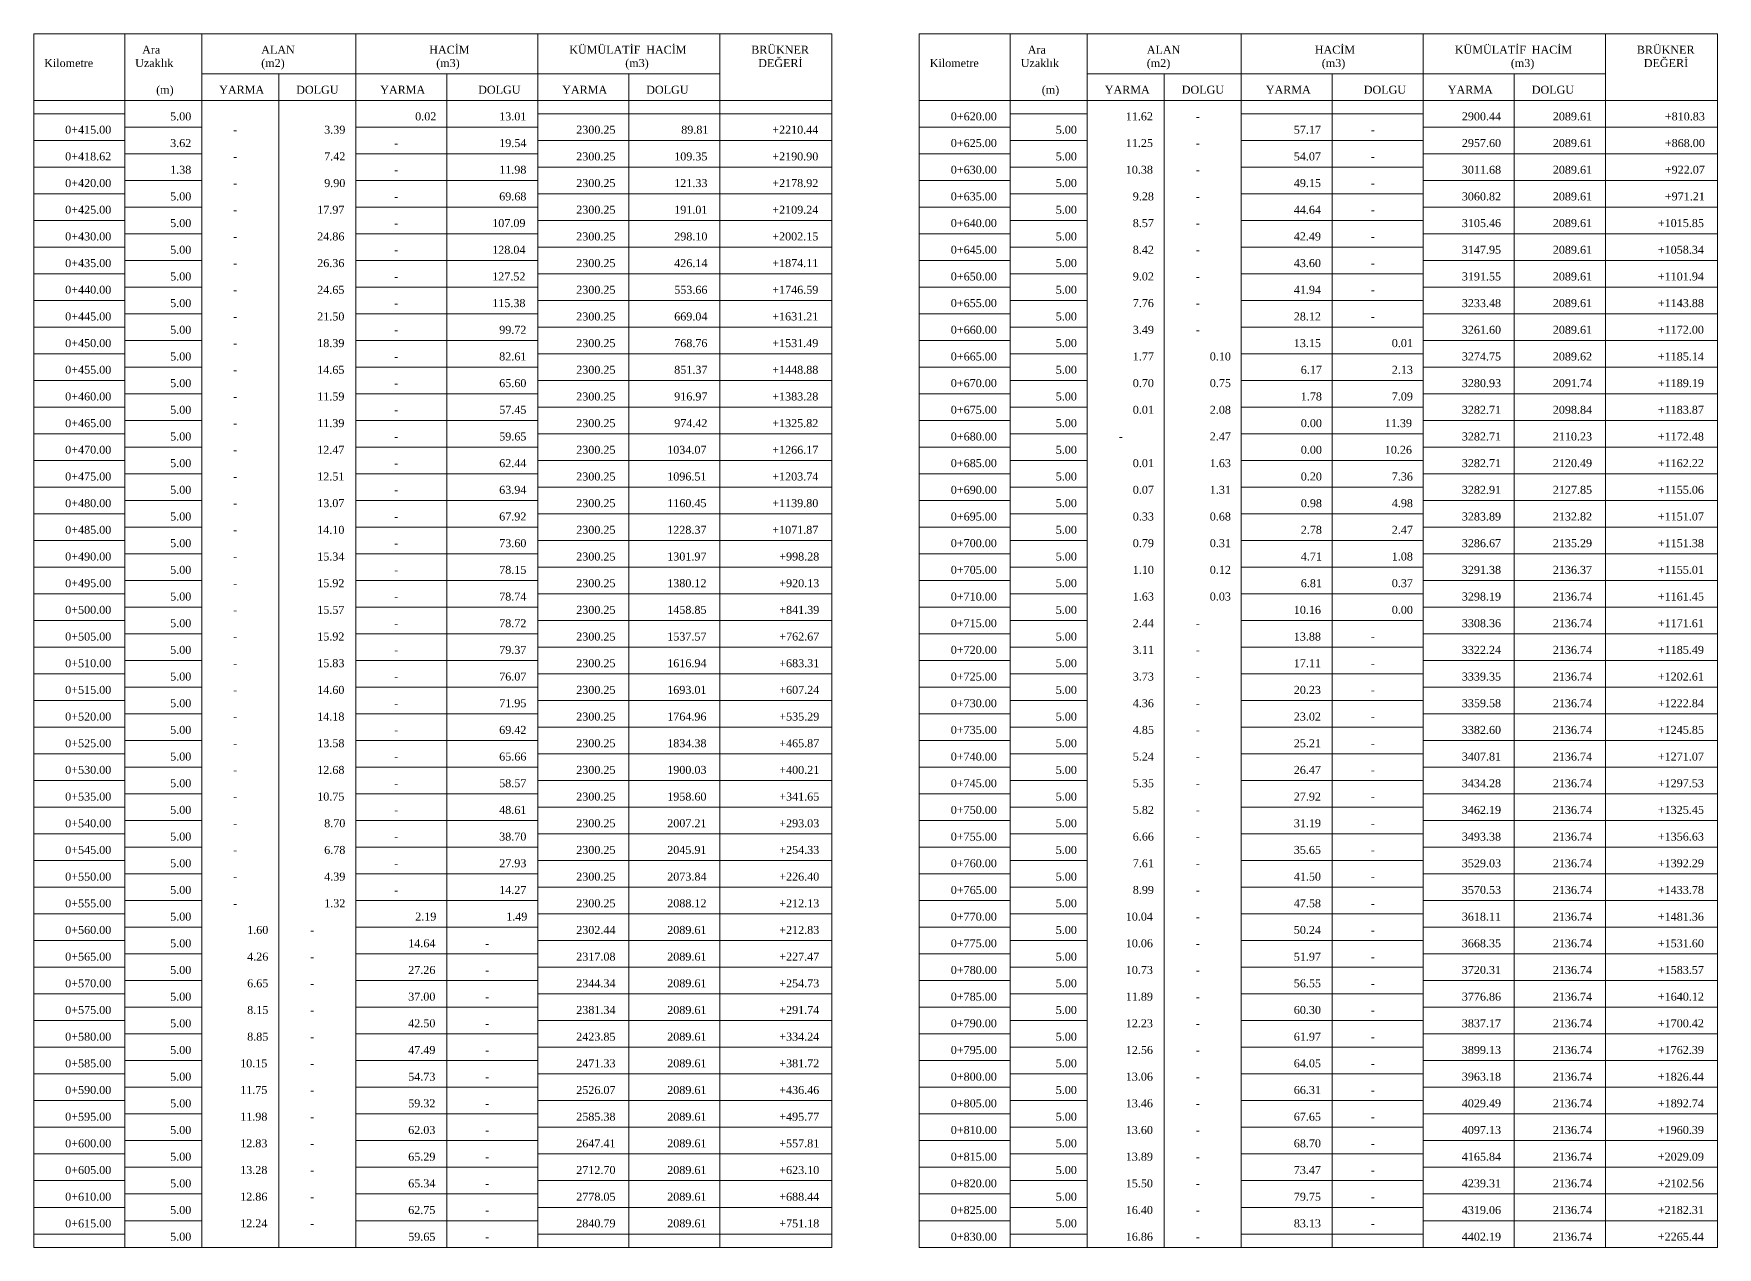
# Model space of a CAD drawing. Header units: metres. Extents: x 478603 to 489313, y 4282657 to 4289463.
# Drawn here: x 485478.7 to 485794.4, y 4285207.7 to 4285435.2 of the extents above; entities that cross this region are included whole.
import ezdxf

# ---------------------------------------------------------------- set-up
doc = ezdxf.new("R2010")
doc.units = ezdxf.units.M
for name, color, linetype, lineweight in [('TB_C', 96, 'Continuous', 0), ('TB_M', 18, 'Continuous', 0), ('TB_R', 1, 'Continuous', 0)]:
    doc.layers.add(name, color=color, linetype=linetype, lineweight=lineweight)
doc.styles.get("Standard").update_dxf_attribs({"font": 'times.ttf'})

msp = doc.modelspace()

# ---------------------------------------------------------------- linework, layer by layer
at = {"layer": 'TB_C'}
for p, q in [((485478.7, 4285435.18), (485628.32, 4285435.18)), ((485478.7, 4285435.18), (485478.7, 4285207.68)), ((485495.76, 4285435.18), (485495.76, 4285207.68)), ((485510.2, 4285435.18), (485510.2, 4285207.68)), ((485539.07, 4285435.18), (485539.07, 4285207.68)), ((485573.2, 4285435.18), (485573.2, 4285207.68)), ((485607.32, 4285435.18), (485607.32, 4285207.68)), ((485628.32, 4285435.18), (485628.32, 4285207.68)), ((485644.73, 4285435.18), (485794.36, 4285435.18)), ((485644.73, 4285435.18), (485644.73, 4285207.68)), ((485661.79, 4285435.18), (485661.79, 4285207.68)), ((485676.23, 4285435.18), (485676.23, 4285207.68)), ((485705.11, 4285435.18), (485705.11, 4285207.68)), ((485739.23, 4285435.18), (485739.23, 4285207.68)), ((485773.36, 4285435.18), (485773.36, 4285207.68)), ((485794.36, 4285435.18), (485794.36, 4285207.68)), ((485510.2, 4285427.68), (485607.32, 4285427.68)), ((485524.64, 4285427.68), (485524.64, 4285207.68)), ((485556.14, 4285427.68), (485556.14, 4285207.68)), ((485590.26, 4285427.68), (485590.26, 4285207.68)), ((485676.23, 4285427.68), (485773.36, 4285427.68)), ((485690.67, 4285427.68), (485690.67, 4285207.68)), ((485722.17, 4285427.68), (485722.17, 4285207.68)), ((485756.29, 4285427.68), (485756.29, 4285207.68)), ((485478.7, 4285422.68), (485628.32, 4285422.68)), ((485644.73, 4285422.68), (485794.36, 4285422.68)), ((485478.7, 4285420.18), (485495.76, 4285420.18)), ((485573.2, 4285420.18), (485628.32, 4285420.18)), ((485661.79, 4285420.18), (485676.23, 4285420.18)), ((485705.11, 4285420.18), (485739.23, 4285420.18)), ((485495.76, 4285417.68), (485510.2, 4285417.68)), ((485539.07, 4285417.68), (485573.2, 4285417.68)), ((485644.73, 4285417.68), (485661.79, 4285417.68)), ((485739.23, 4285417.68), (485794.36, 4285417.68)), ((485478.7, 4285415.18), (485495.76, 4285415.18)), ((485495.76, 4285412.68), (485510.2, 4285412.68)), ((485539.07, 4285412.68), (485573.2, 4285412.68)), ((485573.2, 4285415.18), (485628.32, 4285415.18)), ((485644.73, 4285412.68), (485661.79, 4285412.68)), ((485661.79, 4285415.18), (485676.23, 4285415.18)), ((485705.11, 4285415.18), (485739.23, 4285415.18)), ((485739.23, 4285412.68), (485794.36, 4285412.68)), ((485478.7, 4285410.18), (485495.76, 4285410.18)), ((485573.2, 4285410.18), (485628.32, 4285410.18)), ((485661.79, 4285410.18), (485676.23, 4285410.18)), ((485705.11, 4285410.18), (485739.23, 4285410.18)), ((485495.76, 4285407.68), (485510.2, 4285407.68)), ((485539.07, 4285407.68), (485573.2, 4285407.68)), ((485644.73, 4285407.68), (485661.79, 4285407.68)), ((485739.23, 4285407.68), (485794.36, 4285407.68)), ((485478.7, 4285405.18), (485495.76, 4285405.18)), ((485573.2, 4285405.18), (485628.32, 4285405.18)), ((485661.79, 4285405.18), (485676.23, 4285405.18)), ((485705.11, 4285405.18), (485739.23, 4285405.18)), ((485478.7, 4285400.18), (485495.76, 4285400.18)), ((485495.76, 4285402.68), (485510.2, 4285402.68)), ((485539.07, 4285402.68), (485573.2, 4285402.68)), ((485573.2, 4285400.18), (485628.32, 4285400.18)), ((485644.73, 4285402.68), (485661.79, 4285402.68)), ((485661.79, 4285400.18), (485676.23, 4285400.18)), ((485705.11, 4285400.18), (485739.23, 4285400.18)), ((485739.23, 4285402.68), (485794.36, 4285402.68)), ((485495.76, 4285397.68), (485510.2, 4285397.68)), ((485539.07, 4285397.68), (485573.2, 4285397.68)), ((485644.73, 4285397.68), (485661.79, 4285397.68)), ((485739.23, 4285397.68), (485794.36, 4285397.68)), ((485478.7, 4285395.18), (485495.76, 4285395.18)), ((485573.2, 4285395.18), (485628.32, 4285395.18)), ((485661.79, 4285395.18), (485676.23, 4285395.18)), ((485705.11, 4285395.18), (485739.23, 4285395.18)), ((485495.76, 4285392.68), (485510.2, 4285392.68)), ((485539.07, 4285392.68), (485573.2, 4285392.68)), ((485644.73, 4285392.68), (485661.79, 4285392.68)), ((485739.23, 4285392.68), (485794.36, 4285392.68)), ((485478.7, 4285390.18), (485495.76, 4285390.18)), ((485495.76, 4285387.68), (485510.2, 4285387.68)), ((485539.07, 4285387.68), (485573.2, 4285387.68)), ((485573.2, 4285390.18), (485628.32, 4285390.18)), ((485644.73, 4285387.68), (485661.79, 4285387.68)), ((485661.79, 4285390.18), (485676.23, 4285390.18)), ((485705.11, 4285390.18), (485739.23, 4285390.18)), ((485739.23, 4285387.68), (485794.36, 4285387.68)), ((485478.7, 4285385.18), (485495.76, 4285385.18)), ((485573.2, 4285385.18), (485628.32, 4285385.18)), ((485661.79, 4285385.18), (485676.23, 4285385.18)), ((485705.11, 4285385.18), (485739.23, 4285385.18)), ((485495.76, 4285382.68), (485510.2, 4285382.68)), ((485539.07, 4285382.68), (485573.2, 4285382.68)), ((485644.73, 4285382.68), (485661.79, 4285382.68)), ((485739.23, 4285382.68), (485794.36, 4285382.68)), ((485478.7, 4285380.18), (485495.76, 4285380.18)), ((485495.76, 4285377.68), (485510.2, 4285377.68)), ((485539.07, 4285377.68), (485573.2, 4285377.68)), ((485573.2, 4285380.18), (485628.32, 4285380.18)), ((485644.73, 4285377.68), (485661.79, 4285377.68)), ((485661.79, 4285380.18), (485676.23, 4285380.18)), ((485705.11, 4285380.18), (485739.23, 4285380.18)), ((485739.23, 4285377.68), (485794.36, 4285377.68)), ((485478.7, 4285375.18), (485495.76, 4285375.18)), ((485573.2, 4285375.18), (485628.32, 4285375.18)), ((485661.79, 4285375.18), (485676.23, 4285375.18)), ((485705.11, 4285375.18), (485739.23, 4285375.18)), ((485495.76, 4285372.68), (485510.2, 4285372.68)), ((485539.07, 4285372.68), (485573.2, 4285372.68)), ((485644.73, 4285372.68), (485661.79, 4285372.68)), ((485739.23, 4285372.68), (485794.36, 4285372.68)), ((485478.7, 4285370.18), (485495.76, 4285370.18)), ((485573.2, 4285370.18), (485628.32, 4285370.18)), ((485661.79, 4285370.18), (485676.23, 4285370.18)), ((485705.11, 4285370.18), (485739.23, 4285370.18)), ((485478.7, 4285365.18), (485495.76, 4285365.18)), ((485495.76, 4285367.68), (485510.2, 4285367.68)), ((485539.07, 4285367.68), (485573.2, 4285367.68)), ((485573.2, 4285365.18), (485628.32, 4285365.18)), ((485644.73, 4285367.68), (485661.79, 4285367.68)), ((485661.79, 4285365.18), (485676.23, 4285365.18)), ((485705.11, 4285365.18), (485739.23, 4285365.18)), ((485739.23, 4285367.68), (485794.36, 4285367.68)), ((485495.76, 4285362.68), (485510.2, 4285362.68)), ((485539.07, 4285362.68), (485573.2, 4285362.68)), ((485644.73, 4285362.68), (485661.79, 4285362.68)), ((485739.23, 4285362.68), (485794.36, 4285362.68)), ((485478.7, 4285360.18), (485495.76, 4285360.18)), ((485573.2, 4285360.18), (485628.32, 4285360.18)), ((485661.79, 4285360.18), (485676.23, 4285360.18)), ((485705.11, 4285360.18), (485739.23, 4285360.18)), ((485495.76, 4285357.68), (485510.2, 4285357.68)), ((485539.07, 4285357.68), (485573.2, 4285357.68)), ((485644.73, 4285357.68), (485661.79, 4285357.68)), ((485739.23, 4285357.68), (485794.36, 4285357.68)), ((485478.7, 4285355.18), (485495.76, 4285355.18)), ((485495.76, 4285352.68), (485510.2, 4285352.68)), ((485539.07, 4285352.68), (485573.2, 4285352.68)), ((485573.2, 4285355.18), (485628.32, 4285355.18)), ((485644.73, 4285352.68), (485661.79, 4285352.68)), ((485661.79, 4285355.18), (485676.23, 4285355.18)), ((485705.11, 4285355.18), (485739.23, 4285355.18)), ((485739.23, 4285352.68), (485794.36, 4285352.68)), ((485478.7, 4285350.18), (485495.76, 4285350.18)), ((485573.2, 4285350.18), (485628.32, 4285350.18)), ((485661.79, 4285350.18), (485676.23, 4285350.18)), ((485705.11, 4285350.18), (485739.23, 4285350.18)), ((485495.76, 4285347.68), (485510.2, 4285347.68)), ((485539.07, 4285347.68), (485573.2, 4285347.68)), ((485644.73, 4285347.68), (485661.79, 4285347.68)), ((485739.23, 4285347.68), (485794.36, 4285347.68)), ((485478.7, 4285345.18), (485495.76, 4285345.18)), ((485573.2, 4285345.18), (485628.32, 4285345.18)), ((485661.79, 4285345.18), (485676.23, 4285345.18)), ((485705.11, 4285345.18), (485739.23, 4285345.18)), ((485478.7, 4285340.18), (485495.76, 4285340.18)), ((485495.76, 4285342.68), (485510.2, 4285342.68)), ((485539.07, 4285342.68), (485573.2, 4285342.68)), ((485573.2, 4285340.18), (485628.32, 4285340.18)), ((485644.73, 4285342.68), (485661.79, 4285342.68)), ((485661.79, 4285340.18), (485676.23, 4285340.18)), ((485705.11, 4285340.18), (485739.23, 4285340.18)), ((485739.23, 4285342.68), (485794.36, 4285342.68)), ((485495.76, 4285337.68), (485510.2, 4285337.68)), ((485539.07, 4285337.68), (485573.2, 4285337.68)), ((485644.73, 4285337.68), (485661.79, 4285337.68)), ((485739.23, 4285337.68), (485794.36, 4285337.68)), ((485478.7, 4285335.18), (485495.76, 4285335.18)), ((485573.2, 4285335.18), (485628.32, 4285335.18)), ((485661.79, 4285335.18), (485676.23, 4285335.18)), ((485705.11, 4285335.18), (485739.23, 4285335.18)), ((485495.76, 4285332.68), (485510.2, 4285332.68)), ((485539.07, 4285332.68), (485573.2, 4285332.68)), ((485644.73, 4285332.68), (485661.79, 4285332.68)), ((485739.23, 4285332.68), (485794.36, 4285332.68)), ((485478.7, 4285330.18), (485495.76, 4285330.18)), ((485495.76, 4285327.68), (485510.2, 4285327.68)), ((485539.07, 4285327.68), (485573.2, 4285327.68)), ((485573.2, 4285330.18), (485628.32, 4285330.18)), ((485644.73, 4285327.68), (485661.79, 4285327.68)), ((485661.79, 4285330.18), (485676.23, 4285330.18)), ((485705.11, 4285330.18), (485739.23, 4285330.18)), ((485739.23, 4285327.68), (485794.36, 4285327.68)), ((485478.7, 4285325.18), (485495.76, 4285325.18)), ((485573.2, 4285325.18), (485628.32, 4285325.18)), ((485661.79, 4285325.18), (485676.23, 4285325.18)), ((485705.11, 4285325.18), (485739.23, 4285325.18)), ((485495.76, 4285322.68), (485510.2, 4285322.68)), ((485539.07, 4285322.68), (485573.2, 4285322.68)), ((485644.73, 4285322.68), (485661.79, 4285322.68)), ((485739.23, 4285322.68), (485794.36, 4285322.68)), ((485478.7, 4285320.18), (485495.76, 4285320.18)), ((485495.76, 4285317.68), (485510.2, 4285317.68)), ((485539.07, 4285317.68), (485573.2, 4285317.68)), ((485573.2, 4285320.18), (485628.32, 4285320.18)), ((485644.73, 4285317.68), (485661.79, 4285317.68)), ((485661.79, 4285320.18), (485676.23, 4285320.18)), ((485705.11, 4285320.18), (485739.23, 4285320.18)), ((485739.23, 4285317.68), (485794.36, 4285317.68)), ((485478.7, 4285315.18), (485495.76, 4285315.18)), ((485573.2, 4285315.18), (485628.32, 4285315.18)), ((485661.79, 4285315.18), (485676.23, 4285315.18)), ((485705.11, 4285315.18), (485739.23, 4285315.18)), ((485495.76, 4285312.68), (485510.2, 4285312.68)), ((485539.07, 4285312.68), (485573.2, 4285312.68)), ((485644.73, 4285312.68), (485661.79, 4285312.68)), ((485739.23, 4285312.68), (485794.36, 4285312.68)), ((485478.7, 4285310.18), (485495.76, 4285310.18)), ((485573.2, 4285310.18), (485628.32, 4285310.18)), ((485661.79, 4285310.18), (485676.23, 4285310.18)), ((485705.11, 4285310.18), (485739.23, 4285310.18)), ((485478.7, 4285305.18), (485495.76, 4285305.18)), ((485495.76, 4285307.68), (485510.2, 4285307.68)), ((485539.07, 4285307.68), (485573.2, 4285307.68)), ((485573.2, 4285305.18), (485628.32, 4285305.18)), ((485644.73, 4285307.68), (485661.79, 4285307.68)), ((485661.79, 4285305.18), (485676.23, 4285305.18)), ((485705.11, 4285305.18), (485739.23, 4285305.18)), ((485739.23, 4285307.68), (485794.36, 4285307.68)), ((485495.76, 4285302.68), (485510.2, 4285302.68)), ((485539.07, 4285302.68), (485573.2, 4285302.68)), ((485644.73, 4285302.68), (485661.79, 4285302.68)), ((485739.23, 4285302.68), (485794.36, 4285302.68)), ((485478.7, 4285300.18), (485495.76, 4285300.18)), ((485573.2, 4285300.18), (485628.32, 4285300.18)), ((485661.79, 4285300.18), (485676.23, 4285300.18)), ((485705.11, 4285300.18), (485739.23, 4285300.18)), ((485495.76, 4285297.68), (485510.2, 4285297.68)), ((485539.07, 4285297.68), (485573.2, 4285297.68)), ((485644.73, 4285297.68), (485661.79, 4285297.68)), ((485739.23, 4285297.68), (485794.36, 4285297.68)), ((485478.7, 4285295.18), (485495.76, 4285295.18)), ((485495.76, 4285292.68), (485510.2, 4285292.68)), ((485539.07, 4285292.68), (485573.2, 4285292.68)), ((485573.2, 4285295.18), (485628.32, 4285295.18)), ((485644.73, 4285292.68), (485661.79, 4285292.68)), ((485661.79, 4285295.18), (485676.23, 4285295.18)), ((485705.11, 4285295.18), (485739.23, 4285295.18)), ((485739.23, 4285292.68), (485794.36, 4285292.68)), ((485478.7, 4285290.18), (485495.76, 4285290.18)), ((485573.2, 4285290.18), (485628.32, 4285290.18)), ((485661.79, 4285290.18), (485676.23, 4285290.18)), ((485705.11, 4285290.18), (485739.23, 4285290.18)), ((485495.76, 4285287.68), (485510.2, 4285287.68)), ((485539.07, 4285287.68), (485573.2, 4285287.68)), ((485644.73, 4285287.68), (485661.79, 4285287.68)), ((485739.23, 4285287.68), (485794.36, 4285287.68)), ((485478.7, 4285285.18), (485495.76, 4285285.18)), ((485573.2, 4285285.18), (485628.32, 4285285.18)), ((485661.79, 4285285.18), (485676.23, 4285285.18)), ((485705.11, 4285285.18), (485739.23, 4285285.18)), ((485478.7, 4285280.18), (485495.76, 4285280.18)), ((485495.76, 4285282.68), (485510.2, 4285282.68)), ((485539.07, 4285282.68), (485573.2, 4285282.68)), ((485573.2, 4285280.18), (485628.32, 4285280.18)), ((485644.73, 4285282.68), (485661.79, 4285282.68)), ((485661.79, 4285280.18), (485676.23, 4285280.18)), ((485705.11, 4285280.18), (485739.23, 4285280.18)), ((485739.23, 4285282.68), (485794.36, 4285282.68)), ((485495.76, 4285277.68), (485510.2, 4285277.68)), ((485539.07, 4285277.68), (485573.2, 4285277.68)), ((485644.73, 4285277.68), (485661.79, 4285277.68)), ((485739.23, 4285277.68), (485794.36, 4285277.68)), ((485478.7, 4285275.18), (485495.76, 4285275.18)), ((485573.2, 4285275.18), (485628.32, 4285275.18)), ((485661.79, 4285275.18), (485676.23, 4285275.18)), ((485705.11, 4285275.18), (485739.23, 4285275.18)), ((485495.76, 4285272.68), (485510.2, 4285272.68)), ((485539.07, 4285272.68), (485573.2, 4285272.68)), ((485644.73, 4285272.68), (485661.79, 4285272.68)), ((485739.23, 4285272.68), (485794.36, 4285272.68)), ((485478.7, 4285270.18), (485495.76, 4285270.18)), ((485495.76, 4285267.68), (485510.2, 4285267.68)), ((485539.07, 4285267.68), (485573.2, 4285267.68)), ((485573.2, 4285270.18), (485628.32, 4285270.18)), ((485644.73, 4285267.68), (485661.79, 4285267.68)), ((485661.79, 4285270.18), (485676.23, 4285270.18)), ((485705.11, 4285270.18), (485739.23, 4285270.18)), ((485739.23, 4285267.68), (485794.36, 4285267.68)), ((485478.7, 4285265.18), (485495.76, 4285265.18)), ((485573.2, 4285265.18), (485628.32, 4285265.18)), ((485661.79, 4285265.18), (485676.23, 4285265.18)), ((485705.11, 4285265.18), (485739.23, 4285265.18)), ((485495.76, 4285262.68), (485510.2, 4285262.68)), ((485539.07, 4285262.68), (485573.2, 4285262.68)), ((485644.73, 4285262.68), (485661.79, 4285262.68)), ((485739.23, 4285262.68), (485794.36, 4285262.68)), ((485478.7, 4285260.18), (485495.76, 4285260.18)), ((485573.2, 4285260.18), (485628.32, 4285260.18)), ((485661.79, 4285260.18), (485676.23, 4285260.18)), ((485705.11, 4285260.18), (485739.23, 4285260.18)), ((485478.7, 4285255.18), (485495.76, 4285255.18)), ((485495.76, 4285257.68), (485510.2, 4285257.68)), ((485539.07, 4285257.68), (485573.2, 4285257.68)), ((485573.2, 4285255.18), (485628.32, 4285255.18)), ((485644.73, 4285257.68), (485661.79, 4285257.68)), ((485661.79, 4285255.18), (485676.23, 4285255.18)), ((485705.11, 4285255.18), (485739.23, 4285255.18)), ((485739.23, 4285257.68), (485794.36, 4285257.68)), ((485495.76, 4285252.68), (485510.2, 4285252.68)), ((485539.07, 4285252.68), (485573.2, 4285252.68)), ((485644.73, 4285252.68), (485661.79, 4285252.68)), ((485739.23, 4285252.68), (485794.36, 4285252.68)), ((485478.7, 4285250.18), (485495.76, 4285250.18)), ((485573.2, 4285250.18), (485628.32, 4285250.18)), ((485661.79, 4285250.18), (485676.23, 4285250.18)), ((485705.11, 4285250.18), (485739.23, 4285250.18)), ((485478.7, 4285245.18), (485495.76, 4285245.18)), ((485495.76, 4285247.68), (485510.2, 4285247.68)), ((485539.07, 4285247.68), (485573.2, 4285247.68)), ((485573.2, 4285245.18), (485628.32, 4285245.18)), ((485644.73, 4285247.68), (485661.79, 4285247.68)), ((485661.79, 4285245.18), (485676.23, 4285245.18)), ((485705.11, 4285245.18), (485739.23, 4285245.18)), ((485739.23, 4285247.68), (485794.36, 4285247.68)), ((485495.76, 4285242.68), (485510.2, 4285242.68)), ((485539.07, 4285242.68), (485573.2, 4285242.68)), ((485644.73, 4285242.68), (485661.79, 4285242.68)), ((485739.23, 4285242.68), (485794.36, 4285242.68)), ((485478.7, 4285240.18), (485495.76, 4285240.18)), ((485573.2, 4285240.18), (485628.32, 4285240.18)), ((485661.79, 4285240.18), (485676.23, 4285240.18)), ((485705.11, 4285240.18), (485739.23, 4285240.18)), ((485495.76, 4285237.68), (485510.2, 4285237.68)), ((485539.07, 4285237.68), (485573.2, 4285237.68)), ((485644.73, 4285237.68), (485661.79, 4285237.68)), ((485739.23, 4285237.68), (485794.36, 4285237.68)), ((485478.7, 4285235.18), (485495.76, 4285235.18)), ((485495.76, 4285232.68), (485510.2, 4285232.68)), ((485539.07, 4285232.68), (485573.2, 4285232.68)), ((485573.2, 4285235.18), (485628.32, 4285235.18)), ((485644.73, 4285232.68), (485661.79, 4285232.68)), ((485661.79, 4285235.18), (485676.23, 4285235.18)), ((485705.11, 4285235.18), (485739.23, 4285235.18)), ((485739.23, 4285232.68), (485794.36, 4285232.68)), ((485478.7, 4285230.18), (485495.76, 4285230.18)), ((485573.2, 4285230.18), (485628.32, 4285230.18)), ((485661.79, 4285230.18), (485676.23, 4285230.18)), ((485705.11, 4285230.18), (485739.23, 4285230.18)), ((485495.76, 4285227.68), (485510.2, 4285227.68)), ((485539.07, 4285227.68), (485573.2, 4285227.68)), ((485644.73, 4285227.68), (485661.79, 4285227.68)), ((485739.23, 4285227.68), (485794.36, 4285227.68)), ((485478.7, 4285225.18), (485495.76, 4285225.18)), ((485573.2, 4285225.18), (485628.32, 4285225.18)), ((485661.79, 4285225.18), (485676.23, 4285225.18)), ((485705.11, 4285225.18), (485739.23, 4285225.18)), ((485478.7, 4285220.18), (485495.76, 4285220.18)), ((485495.76, 4285222.68), (485510.2, 4285222.68)), ((485539.07, 4285222.68), (485573.2, 4285222.68)), ((485573.2, 4285220.18), (485628.32, 4285220.18)), ((485644.73, 4285222.68), (485661.79, 4285222.68)), ((485661.79, 4285220.18), (485676.23, 4285220.18)), ((485705.11, 4285220.18), (485739.23, 4285220.18)), ((485739.23, 4285222.68), (485794.36, 4285222.68)), ((485495.76, 4285217.68), (485510.2, 4285217.68)), ((485539.07, 4285217.68), (485573.2, 4285217.68)), ((485644.73, 4285217.68), (485661.79, 4285217.68)), ((485739.23, 4285217.68), (485794.36, 4285217.68)), ((485478.7, 4285215.18), (485495.76, 4285215.18)), ((485573.2, 4285215.18), (485628.32, 4285215.18)), ((485661.79, 4285215.18), (485676.23, 4285215.18)), ((485705.11, 4285215.18), (485739.23, 4285215.18)), ((485495.76, 4285212.68), (485510.2, 4285212.68)), ((485539.07, 4285212.68), (485573.2, 4285212.68)), ((485644.73, 4285212.68), (485661.79, 4285212.68)), ((485739.23, 4285212.68), (485794.36, 4285212.68)), ((485478.7, 4285210.18), (485495.76, 4285210.18)), ((485478.7, 4285207.68), (485628.32, 4285207.68)), ((485573.2, 4285210.18), (485628.32, 4285210.18)), ((485644.73, 4285207.68), (485794.36, 4285207.68)), ((485661.79, 4285210.18), (485676.23, 4285210.18)), ((485705.11, 4285210.18), (485739.23, 4285210.18))]:
    msp.add_line(p, q, dxfattribs=at)

# ---------------------------------------------------------------- texts
at = {"layer": 'TB_M'}
for s, p in [('Ara', (485499.04, 4285431.43)), ('ALAN', (485521.36, 4285431.43)), ('HACİM', (485552.86, 4285431.43)), ('KÜMÜLATİF', (485579.11, 4285431.43)), ('HACİM', (485593.54, 4285431.43)), ('BRÜKNER', (485613.23, 4285431.43)), ('Ara', (485665.07, 4285431.43)), ('ALAN', (485687.39, 4285431.43)), ('HACİM', (485718.89, 4285431.43)), ('KÜMÜLATİF', (485745.14, 4285431.43)), ('HACİM', (485759.57, 4285431.43)), ('BRÜKNER', (485779.26, 4285431.43)), ('Kilometre', (485480.67, 4285428.93)), ('Uzaklık', (485497.73, 4285428.93)), ('(m2)', (485521.36, 4285428.93)), ('(m3)', (485554.17, 4285428.93)), ('(m3)', (485589.61, 4285428.93)), ('DEĞERİ', (485614.54, 4285428.93)), ('Kilometre', (485646.7, 4285428.93)), ('Uzaklık', (485663.76, 4285428.93)), ('(m2)', (485687.39, 4285428.93)), ('(m3)', (485720.2, 4285428.93)), ('(m3)', (485755.64, 4285428.93)), ('DEĞERİ', (485780.57, 4285428.93)), ('(m)', (485501.67, 4285423.93)), ('YARMA', (485513.48, 4285423.93)), ('DOLGU', (485527.92, 4285423.93)), ('YARMA', (485543.67, 4285423.93)), ('DOLGU', (485562.04, 4285423.93)), ('YARMA', (485577.79, 4285423.93)), ('DOLGU', (485593.54, 4285423.93)), ('(m)', (485667.7, 4285423.93)), ('YARMA', (485679.51, 4285423.93)), ('DOLGU', (485693.95, 4285423.93)), ('YARMA', (485709.7, 4285423.93)), ('DOLGU', (485728.07, 4285423.93)), ('YARMA', (485743.82, 4285423.93)), ('DOLGU', (485759.57, 4285423.93)), ('0+620.00', (485650.64, 4285418.93)), ('-', (485696.57, 4285418.93)), ('0+415.00', (485484.61, 4285416.43)), ('-', (485516.11, 4285416.43)), ('-', (485729.39, 4285416.43)), ('0+418.62', (485484.61, 4285411.43)), ('-', (485546.29, 4285413.93)), ('0+625.00', (485650.64, 4285413.93)), ('-', (485696.57, 4285413.93)), ('-', (485516.11, 4285411.43)), ('-', (485546.29, 4285408.93)), ('0+630.00', (485650.64, 4285408.93)), ('-', (485696.57, 4285408.93)), ('-', (485729.39, 4285411.43)), ('0+420.00', (485484.61, 4285406.43)), ('-', (485516.11, 4285406.43)), ('-', (485729.39, 4285406.43)), ('0+425.00', (485484.61, 4285401.43)), ('-', (485546.29, 4285403.93)), ('0+635.00', (485650.64, 4285403.93)), ('-', (485696.57, 4285403.93)), ('-', (485516.11, 4285401.43)), ('0+640.00', (485650.64, 4285398.93)), ('-', (485729.39, 4285401.43)), ('0+430.00', (485484.61, 4285396.43)), ('-', (485516.11, 4285396.43)), ('-', (485546.29, 4285398.93)), ('-', (485696.57, 4285398.93)), ('-', (485729.39, 4285396.43)), ('-', (485546.29, 4285393.93)), ('0+645.00', (485650.64, 4285393.93)), ('-', (485696.57, 4285393.93)), ('0+435.00', (485484.61, 4285391.43)), ('-', (485516.11, 4285391.43)), ('0+650.00', (485650.64, 4285388.93)), ('-', (485729.39, 4285391.43)), ('0+440.00', (485484.61, 4285386.43)), ('-', (485546.29, 4285388.93)), ('-', (485696.57, 4285388.93)), ('-', (485516.11, 4285386.43)), ('-', (485546.29, 4285383.93)), ('0+655.00', (485650.64, 4285383.93)), ('-', (485696.57, 4285383.93)), ('-', (485729.39, 4285386.43)), ('0+445.00', (485484.61, 4285381.43)), ('-', (485516.11, 4285381.43)), ('-', (485729.39, 4285381.43)), ('0+450.00', (485484.61, 4285376.43)), ('-', (485546.29, 4285378.93)), ('0+660.00', (485650.64, 4285378.93)), ('-', (485696.57, 4285378.93)), ('-', (485516.11, 4285376.43)), ('-', (485546.29, 4285373.93)), ('0+665.00', (485650.64, 4285373.93)), ('0+455.00', (485484.61, 4285371.43)), ('-', (485516.11, 4285371.43)), ('-', (485546.29, 4285368.93)), ('0+670.00', (485650.64, 4285368.93)), ('0+460.00', (485484.61, 4285366.43)), ('-', (485516.11, 4285366.43)), ('0+675.00', (485650.64, 4285363.93)), ('0+465.00', (485484.61, 4285361.43)), ('-', (485516.11, 4285361.43)), ('-', (485546.29, 4285363.93)), ('-', (485546.29, 4285358.93)), ('0+680.00', (485650.64, 4285358.93)), ('-', (485682.14, 4285358.93)), ('0+470.00', (485484.61, 4285356.43)), ('-', (485516.11, 4285356.43)), ('0+475.00', (485484.61, 4285351.43)), ('-', (485546.29, 4285353.93)), ('0+685.00', (485650.64, 4285353.93)), ('-', (485516.11, 4285351.43)), ('-', (485546.29, 4285348.93)), ('0+690.00', (485650.64, 4285348.93)), ('0+480.00', (485484.61, 4285346.43)), ('-', (485516.11, 4285346.43)), ('0+485.00', (485484.61, 4285341.43)), ('-', (485546.29, 4285343.93)), ('0+695.00', (485650.64, 4285343.93)), ('-', (485516.11, 4285341.43)), ('0+700.00', (485650.64, 4285338.93)), ('0+490.00', (485484.61, 4285336.43)), ('-', (485516.11, 4285336.43)), ('-', (485546.29, 4285338.93)), ('-', (485546.29, 4285333.93)), ('0+705.00', (485650.64, 4285333.93)), ('0+495.00', (485484.61, 4285331.43)), ('-', (485516.11, 4285331.43)), ('0+710.00', (485650.64, 4285328.93)), ('0+500.00', (485484.61, 4285326.43)), ('-', (485546.29, 4285328.93)), ('-', (485516.11, 4285326.43)), ('-', (485546.29, 4285323.93)), ('0+715.00', (485650.64, 4285323.93)), ('-', (485696.57, 4285323.93)), ('0+505.00', (485484.61, 4285321.43)), ('-', (485516.11, 4285321.43)), ('-', (485729.39, 4285321.43)), ('0+510.00', (485484.61, 4285316.43)), ('-', (485546.29, 4285318.93)), ('0+720.00', (485650.64, 4285318.93)), ('-', (485696.57, 4285318.93)), ('-', (485516.11, 4285316.43)), ('-', (485546.29, 4285313.93)), ('0+725.00', (485650.64, 4285313.93)), ('-', (485696.57, 4285313.93)), ('-', (485729.39, 4285316.43)), ('0+515.00', (485484.61, 4285311.43)), ('-', (485516.11, 4285311.43)), ('-', (485729.39, 4285311.43)), ('-', (485546.29, 4285308.93)), ('0+730.00', (485650.64, 4285308.93)), ('-', (485696.57, 4285308.93)), ('0+520.00', (485484.61, 4285306.43)), ('-', (485516.11, 4285306.43)), ('0+735.00', (485650.64, 4285303.93)), ('-', (485729.39, 4285306.43)), ('0+525.00', (485484.61, 4285301.43)), ('-', (485516.11, 4285301.43)), ('-', (485546.29, 4285303.93)), ('-', (485696.57, 4285303.93)), ('-', (485729.39, 4285301.43)), ('-', (485546.29, 4285298.93)), ('0+740.00', (485650.64, 4285298.93)), ('-', (485696.57, 4285298.93)), ('0+530.00', (485484.61, 4285296.43)), ('-', (485516.11, 4285296.43)), ('-', (485729.39, 4285296.43)), ('0+535.00', (485484.61, 4285291.43)), ('-', (485546.29, 4285293.93)), ('0+745.00', (485650.64, 4285293.93)), ('-', (485696.57, 4285293.93)), ('-', (485516.11, 4285291.43)), ('-', (485546.29, 4285288.93)), ('0+750.00', (485650.64, 4285288.93)), ('-', (485696.57, 4285288.93)), ('-', (485729.39, 4285291.43)), ('0+540.00', (485484.61, 4285286.43)), ('-', (485516.11, 4285286.43)), ('-', (485729.39, 4285286.43)), ('-', (485546.29, 4285283.93)), ('0+755.00', (485650.64, 4285283.93)), ('-', (485696.57, 4285283.93)), ('0+545.00', (485484.61, 4285281.43)), ('-', (485516.11, 4285281.43)), ('0+760.00', (485650.64, 4285278.93)), ('-', (485729.39, 4285281.43)), ('0+550.00', (485484.61, 4285276.43)), ('-', (485516.11, 4285276.43)), ('-', (485546.29, 4285278.93)), ('-', (485696.57, 4285278.93)), ('-', (485729.39, 4285276.43)), ('-', (485546.29, 4285273.93)), ('0+765.00', (485650.64, 4285273.93)), ('-', (485696.57, 4285273.93)), ('0+555.00', (485484.61, 4285271.43)), ('-', (485516.11, 4285271.43)), ('0+770.00', (485650.64, 4285268.93)), ('-', (485729.39, 4285271.43)), ('0+560.00', (485484.61, 4285266.43)), ('-', (485696.57, 4285268.93)), ('-', (485530.54, 4285266.43)), ('-', (485563.36, 4285263.93)), ('0+775.00', (485650.64, 4285263.93)), ('-', (485696.57, 4285263.93)), ('-', (485729.39, 4285266.43)), ('0+565.00', (485484.61, 4285261.43)), ('-', (485530.54, 4285261.43)), ('-', (485729.39, 4285261.43)), ('0+570.00', (485484.61, 4285256.43)), ('-', (485563.36, 4285258.93)), ('0+780.00', (485650.64, 4285258.93)), ('-', (485696.57, 4285258.93)), ('-', (485530.54, 4285256.43)), ('-', (485563.36, 4285253.93)), ('0+785.00', (485650.64, 4285253.93)), ('-', (485696.57, 4285253.93)), ('-', (485729.39, 4285256.43)), ('0+575.00', (485484.61, 4285251.43)), ('-', (485530.54, 4285251.43)), ('-', (485729.39, 4285251.43)), ('-', (485563.36, 4285248.93)), ('0+790.00', (485650.64, 4285248.93)), ('-', (485696.57, 4285248.93)), ('0+580.00', (485484.61, 4285246.43)), ('-', (485530.54, 4285246.43)), ('0+795.00', (485650.64, 4285243.93)), ('-', (485729.39, 4285246.43)), ('0+585.00', (485484.61, 4285241.43)), ('-', (485530.54, 4285241.43)), ('-', (485563.36, 4285243.93)), ('-', (485696.57, 4285243.93)), ('-', (485729.39, 4285241.43)), ('-', (485563.36, 4285238.93)), ('0+800.00', (485650.64, 4285238.93)), ('-', (485696.57, 4285238.93)), ('0+590.00', (485484.61, 4285236.43)), ('-', (485530.54, 4285236.43)), ('-', (485729.39, 4285236.43)), ('0+595.00', (485484.61, 4285231.43)), ('-', (485563.36, 4285233.93)), ('0+805.00', (485650.64, 4285233.93)), ('-', (485696.57, 4285233.93)), ('-', (485530.54, 4285231.43)), ('-', (485563.36, 4285228.93)), ('0+810.00', (485650.64, 4285228.93)), ('-', (485696.57, 4285228.93)), ('-', (485729.39, 4285231.43)), ('0+600.00', (485484.61, 4285226.43)), ('-', (485530.54, 4285226.43)), ('-', (485729.39, 4285226.43)), ('-', (485563.36, 4285223.93)), ('0+815.00', (485650.64, 4285223.93)), ('-', (485696.57, 4285223.93)), ('0+605.00', (485484.61, 4285221.43)), ('-', (485530.54, 4285221.43)), ('0+820.00', (485650.64, 4285218.93)), ('-', (485729.39, 4285221.43)), ('0+610.00', (485484.61, 4285216.43)), ('-', (485530.54, 4285216.43)), ('-', (485563.36, 4285218.93)), ('-', (485696.57, 4285218.93)), ('-', (485729.39, 4285216.43)), ('-', (485563.36, 4285213.93)), ('0+825.00', (485650.64, 4285213.93)), ('-', (485696.57, 4285213.93)), ('0+615.00', (485484.61, 4285211.43)), ('-', (485530.54, 4285211.43)), ('0+830.00', (485650.64, 4285208.93)), ('-', (485729.39, 4285211.43)), ('-', (485563.36, 4285208.93)), ('-', (485696.57, 4285208.93))]:
    msp.add_text(s, height=1.5, dxfattribs=at).set_placement(p)
at = {"layer": 'TB_R'}
for s, p in [('5.00', (485504.29, 4285418.93)), ('0.02', (485550.23, 4285418.93)), ('13.01', (485565.98, 4285418.93)), ('11.62', (485683.45, 4285418.93)), ('2900.44', (485746.45, 4285418.93)), ('2089.61', (485763.51, 4285418.93)), ('+810.83', (485784.51, 4285418.93)), ('3.39', (485533.17, 4285416.43)), ('2300.25', (485580.42, 4285416.43)), ('89.81', (485600.11, 4285416.43)), ('+2210.44', (485617.17, 4285416.43)), ('5.00', (485670.32, 4285416.43)), ('57.17', (485714.95, 4285416.43)), ('3.62', (485504.29, 4285413.93)), ('7.42', (485533.17, 4285411.43)), ('19.54', (485565.98, 4285413.93)), ('2300.25', (485580.42, 4285411.43)), ('109.35', (485598.79, 4285411.43)), ('+2190.90', (485617.17, 4285411.43)), ('5.00', (485670.32, 4285411.43)), ('11.25', (485683.45, 4285413.93)), ('54.07', (485714.95, 4285411.43)), ('2957.60', (485746.45, 4285413.93)), ('2089.61', (485763.51, 4285413.93)), ('+868.00', (485784.51, 4285413.93)), ('1.38', (485504.29, 4285408.93)), ('11.98', (485565.98, 4285408.93)), ('10.38', (485683.45, 4285408.93)), ('3011.68', (485746.45, 4285408.93)), ('2089.61', (485763.51, 4285408.93)), ('+922.07', (485784.51, 4285408.93)), ('9.90', (485533.17, 4285406.43)), ('2300.25', (485580.42, 4285406.43)), ('121.33', (485598.79, 4285406.43)), ('+2178.92', (485617.17, 4285406.43)), ('5.00', (485670.32, 4285406.43)), ('49.15', (485714.95, 4285406.43)), ('5.00', (485504.29, 4285403.93)), ('17.97', (485531.86, 4285401.43)), ('69.68', (485565.98, 4285403.93)), ('2300.25', (485580.42, 4285401.43)), ('191.01', (485598.79, 4285401.43)), ('+2109.24', (485617.17, 4285401.43)), ('5.00', (485670.32, 4285401.43)), ('9.28', (485684.76, 4285403.93)), ('44.64', (485714.95, 4285401.43)), ('3060.82', (485746.45, 4285403.93)), ('2089.61', (485763.51, 4285403.93)), ('+971.21', (485784.51, 4285403.93)), ('5.00', (485504.29, 4285398.93)), ('107.09', (485564.67, 4285398.93)), ('8.57', (485684.76, 4285398.93)), ('3105.46', (485746.45, 4285398.93)), ('2089.61', (485763.51, 4285398.93)), ('+1015.85', (485783.2, 4285398.93)), ('24.86', (485531.86, 4285396.43)), ('2300.25', (485580.42, 4285396.43)), ('298.10', (485598.79, 4285396.43)), ('+2002.15', (485617.17, 4285396.43)), ('5.00', (485670.32, 4285396.43)), ('42.49', (485714.95, 4285396.43)), ('5.00', (485504.29, 4285393.93)), ('128.04', (485564.67, 4285393.93)), ('8.42', (485684.76, 4285393.93)), ('3147.95', (485746.45, 4285393.93)), ('2089.61', (485763.51, 4285393.93)), ('+1058.34', (485783.2, 4285393.93)), ('5.00', (485504.29, 4285388.93)), ('26.36', (485531.86, 4285391.43)), ('127.52', (485564.67, 4285388.93)), ('2300.25', (485580.42, 4285391.43)), ('426.14', (485598.79, 4285391.43)), ('+1874.11', (485617.17, 4285391.43)), ('5.00', (485670.32, 4285391.43)), ('9.02', (485684.76, 4285388.93)), ('43.60', (485714.95, 4285391.43)), ('3191.55', (485746.45, 4285388.93)), ('2089.61', (485763.51, 4285388.93)), ('+1101.94', (485783.2, 4285388.93)), ('24.65', (485531.86, 4285386.43)), ('2300.25', (485580.42, 4285386.43)), ('553.66', (485598.79, 4285386.43)), ('+1746.59', (485617.17, 4285386.43)), ('5.00', (485670.32, 4285386.43)), ('41.94', (485714.95, 4285386.43)), ('5.00', (485504.29, 4285383.93)), ('115.38', (485564.67, 4285383.93)), ('7.76', (485684.76, 4285383.93)), ('3233.48', (485746.45, 4285383.93)), ('2089.61', (485763.51, 4285383.93)), ('+1143.88', (485783.2, 4285383.93)), ('21.50', (485531.86, 4285381.43)), ('2300.25', (485580.42, 4285381.43)), ('669.04', (485598.79, 4285381.43)), ('+1631.21', (485617.17, 4285381.43)), ('5.00', (485670.32, 4285381.43)), ('28.12', (485714.95, 4285381.43)), ('5.00', (485504.29, 4285378.93)), ('18.39', (485531.86, 4285376.43)), ('99.72', (485565.98, 4285378.93)), ('2300.25', (485580.42, 4285376.43)), ('768.76', (485598.79, 4285376.43)), ('+1531.49', (485617.17, 4285376.43)), ('5.00', (485670.32, 4285376.43)), ('3.49', (485684.76, 4285378.93)), ('13.15', (485714.95, 4285376.43)), ('0.01', (485733.32, 4285376.43)), ('3261.60', (485746.45, 4285378.93)), ('2089.61', (485763.51, 4285378.93)), ('+1172.00', (485783.2, 4285378.93)), ('5.00', (485504.29, 4285373.93)), ('82.61', (485565.98, 4285373.93)), ('1.77', (485684.76, 4285373.93)), ('0.10', (485699.2, 4285373.93)), ('3274.75', (485746.45, 4285373.93)), ('2089.62', (485763.51, 4285373.93)), ('+1185.14', (485783.2, 4285373.93)), ('14.65', (485531.86, 4285371.43)), ('2300.25', (485580.42, 4285371.43)), ('851.37', (485598.79, 4285371.43)), ('+1448.88', (485617.17, 4285371.43)), ('5.00', (485670.32, 4285371.43)), ('6.17', (485716.26, 4285371.43)), ('2.13', (485733.32, 4285371.43)), ('5.00', (485504.29, 4285368.93)), ('65.60', (485565.98, 4285368.93)), ('0.70', (485684.76, 4285368.93)), ('0.75', (485699.2, 4285368.93)), ('3280.93', (485746.45, 4285368.93)), ('2091.74', (485763.51, 4285368.93)), ('+1189.19', (485783.2, 4285368.93)), ('5.00', (485504.29, 4285363.93)), ('11.59', (485531.86, 4285366.43)), ('57.45', (485565.98, 4285363.93)), ('2300.25', (485580.42, 4285366.43)), ('916.97', (485598.79, 4285366.43)), ('+1383.28', (485617.17, 4285366.43)), ('5.00', (485670.32, 4285366.43)), ('0.01', (485684.76, 4285363.93)), ('2.08', (485699.2, 4285363.93)), ('1.78', (485716.26, 4285366.43)), ('7.09', (485733.32, 4285366.43)), ('3282.71', (485746.45, 4285363.93)), ('2098.84', (485763.51, 4285363.93)), ('+1183.87', (485783.2, 4285363.93)), ('11.39', (485531.86, 4285361.43)), ('2300.25', (485580.42, 4285361.43)), ('974.42', (485598.79, 4285361.43)), ('+1325.82', (485617.17, 4285361.43)), ('5.00', (485670.32, 4285361.43)), ('0.00', (485716.26, 4285361.43)), ('11.39', (485732.01, 4285361.43)), ('5.00', (485504.29, 4285358.93)), ('59.65', (485565.98, 4285358.93)), ('2.47', (485699.2, 4285358.93)), ('3282.71', (485746.45, 4285358.93)), ('2110.23', (485763.51, 4285358.93)), ('+1172.48', (485783.2, 4285358.93)), ('12.47', (485531.86, 4285356.43)), ('2300.25', (485580.42, 4285356.43)), ('1034.07', (485597.48, 4285356.43)), ('+1266.17', (485617.17, 4285356.43)), ('5.00', (485670.32, 4285356.43)), ('0.00', (485716.26, 4285356.43)), ('10.26', (485732.01, 4285356.43)), ('5.00', (485504.29, 4285353.93)), ('12.51', (485531.86, 4285351.43)), ('62.44', (485565.98, 4285353.93)), ('2300.25', (485580.42, 4285351.43)), ('1096.51', (485597.48, 4285351.43)), ('+1203.74', (485617.17, 4285351.43)), ('5.00', (485670.32, 4285351.43)), ('0.01', (485684.76, 4285353.93)), ('1.63', (485699.2, 4285353.93)), ('0.20', (485716.26, 4285351.43)), ('7.36', (485733.32, 4285351.43)), ('3282.71', (485746.45, 4285353.93)), ('2120.49', (485763.51, 4285353.93)), ('+1162.22', (485783.2, 4285353.93)), ('5.00', (485504.29, 4285348.93)), ('63.94', (485565.98, 4285348.93)), ('0.07', (485684.76, 4285348.93)), ('1.31', (485699.2, 4285348.93)), ('3282.91', (485746.45, 4285348.93)), ('2127.85', (485763.51, 4285348.93)), ('+1155.06', (485783.2, 4285348.93)), ('13.07', (485531.86, 4285346.43)), ('2300.25', (485580.42, 4285346.43)), ('1160.45', (485597.48, 4285346.43)), ('+1139.80', (485617.17, 4285346.43)), ('5.00', (485670.32, 4285346.43)), ('0.98', (485716.26, 4285346.43)), ('4.98', (485733.32, 4285346.43)), ('5.00', (485504.29, 4285343.93)), ('14.10', (485531.86, 4285341.43)), ('67.92', (485565.98, 4285343.93)), ('2300.25', (485580.42, 4285341.43)), ('1228.37', (485597.48, 4285341.43)), ('+1071.87', (485617.17, 4285341.43)), ('5.00', (485670.32, 4285341.43)), ('0.33', (485684.76, 4285343.93)), ('0.68', (485699.2, 4285343.93)), ('2.78', (485716.26, 4285341.43)), ('2.47', (485733.32, 4285341.43)), ('3283.89', (485746.45, 4285343.93)), ('2132.82', (485763.51, 4285343.93)), ('+1151.07', (485783.2, 4285343.93)), ('5.00', (485504.29, 4285338.93)), ('73.60', (485565.98, 4285338.93)), ('0.79', (485684.76, 4285338.93)), ('0.31', (485699.2, 4285338.93)), ('3286.67', (485746.45, 4285338.93)), ('2135.29', (485763.51, 4285338.93)), ('+1151.38', (485783.2, 4285338.93)), ('15.34', (485531.86, 4285336.43)), ('2300.25', (485580.42, 4285336.43)), ('1301.97', (485597.48, 4285336.43)), ('+998.28', (485618.48, 4285336.43)), ('5.00', (485670.32, 4285336.43)), ('4.71', (485716.26, 4285336.43)), ('1.08', (485733.32, 4285336.43)), ('5.00', (485504.29, 4285333.93)), ('78.15', (485565.98, 4285333.93)), ('1.10', (485684.76, 4285333.93)), ('0.12', (485699.2, 4285333.93)), ('3291.38', (485746.45, 4285333.93)), ('2136.37', (485763.51, 4285333.93)), ('+1155.01', (485783.2, 4285333.93)), ('5.00', (485504.29, 4285328.93)), ('15.92', (485531.86, 4285331.43)), ('78.74', (485565.98, 4285328.93)), ('2300.25', (485580.42, 4285331.43)), ('1380.12', (485597.48, 4285331.43)), ('+920.13', (485618.48, 4285331.43)), ('5.00', (485670.32, 4285331.43)), ('1.63', (485684.76, 4285328.93)), ('0.03', (485699.2, 4285328.93)), ('6.81', (485716.26, 4285331.43)), ('0.37', (485733.32, 4285331.43)), ('3298.19', (485746.45, 4285328.93)), ('2136.74', (485763.51, 4285328.93)), ('+1161.45', (485783.2, 4285328.93)), ('15.57', (485531.86, 4285326.43)), ('2300.25', (485580.42, 4285326.43)), ('1458.85', (485597.48, 4285326.43)), ('+841.39', (485618.48, 4285326.43)), ('5.00', (485670.32, 4285326.43)), ('10.16', (485714.95, 4285326.43)), ('0.00', (485733.32, 4285326.43)), ('5.00', (485504.29, 4285323.93)), ('78.72', (485565.98, 4285323.93)), ('2.44', (485684.76, 4285323.93)), ('3308.36', (485746.45, 4285323.93)), ('2136.74', (485763.51, 4285323.93)), ('+1171.61', (485783.2, 4285323.93)), ('15.92', (485531.86, 4285321.43)), ('2300.25', (485580.42, 4285321.43)), ('1537.57', (485597.48, 4285321.43)), ('+762.67', (485618.48, 4285321.43)), ('5.00', (485670.32, 4285321.43)), ('13.88', (485714.95, 4285321.43)), ('5.00', (485504.29, 4285318.93)), ('15.83', (485531.86, 4285316.43)), ('79.37', (485565.98, 4285318.93)), ('2300.25', (485580.42, 4285316.43)), ('1616.94', (485597.48, 4285316.43)), ('+683.31', (485618.48, 4285316.43)), ('5.00', (485670.32, 4285316.43)), ('3.11', (485684.76, 4285318.93)), ('17.11', (485714.95, 4285316.43)), ('3322.24', (485746.45, 4285318.93)), ('2136.74', (485763.51, 4285318.93)), ('+1185.49', (485783.2, 4285318.93)), ('5.00', (485504.29, 4285313.93)), ('76.07', (485565.98, 4285313.93)), ('3.73', (485684.76, 4285313.93)), ('3339.35', (485746.45, 4285313.93)), ('2136.74', (485763.51, 4285313.93)), ('+1202.61', (485783.2, 4285313.93)), ('14.60', (485531.86, 4285311.43)), ('2300.25', (485580.42, 4285311.43)), ('1693.01', (485597.48, 4285311.43)), ('+607.24', (485618.48, 4285311.43)), ('5.00', (485670.32, 4285311.43)), ('20.23', (485714.95, 4285311.43)), ('5.00', (485504.29, 4285308.93)), ('71.95', (485565.98, 4285308.93)), ('4.36', (485684.76, 4285308.93)), ('3359.58', (485746.45, 4285308.93)), ('2136.74', (485763.51, 4285308.93)), ('+1222.84', (485783.2, 4285308.93)), ('5.00', (485504.29, 4285303.93)), ('14.18', (485531.86, 4285306.43)), ('69.42', (485565.98, 4285303.93)), ('2300.25', (485580.42, 4285306.43)), ('1764.96', (485597.48, 4285306.43)), ('+535.29', (485618.48, 4285306.43)), ('5.00', (485670.32, 4285306.43)), ('4.85', (485684.76, 4285303.93)), ('23.02', (485714.95, 4285306.43)), ('3382.60', (485746.45, 4285303.93)), ('2136.74', (485763.51, 4285303.93)), ('+1245.85', (485783.2, 4285303.93)), ('13.58', (485531.86, 4285301.43)), ('2300.25', (485580.42, 4285301.43)), ('1834.38', (485597.48, 4285301.43)), ('+465.87', (485618.48, 4285301.43)), ('5.00', (485670.32, 4285301.43)), ('25.21', (485714.95, 4285301.43)), ('5.00', (485504.29, 4285298.93)), ('65.66', (485565.98, 4285298.93)), ('5.24', (485684.76, 4285298.93)), ('3407.81', (485746.45, 4285298.93)), ('2136.74', (485763.51, 4285298.93)), ('+1271.07', (485783.2, 4285298.93)), ('12.68', (485531.86, 4285296.43)), ('2300.25', (485580.42, 4285296.43)), ('1900.03', (485597.48, 4285296.43)), ('+400.21', (485618.48, 4285296.43)), ('5.00', (485670.32, 4285296.43)), ('26.47', (485714.95, 4285296.43)), ('5.00', (485504.29, 4285293.93)), ('10.75', (485531.86, 4285291.43)), ('58.57', (485565.98, 4285293.93)), ('2300.25', (485580.42, 4285291.43)), ('1958.60', (485597.48, 4285291.43)), ('+341.65', (485618.48, 4285291.43)), ('5.00', (485670.32, 4285291.43)), ('5.35', (485684.76, 4285293.93)), ('27.92', (485714.95, 4285291.43)), ('3434.28', (485746.45, 4285293.93)), ('2136.74', (485763.51, 4285293.93)), ('+1297.53', (485783.2, 4285293.93)), ('5.00', (485504.29, 4285288.93)), ('48.61', (485565.98, 4285288.93)), ('5.82', (485684.76, 4285288.93)), ('3462.19', (485746.45, 4285288.93)), ('2136.74', (485763.51, 4285288.93)), ('+1325.45', (485783.2, 4285288.93)), ('8.70', (485533.17, 4285286.43)), ('2300.25', (485580.42, 4285286.43)), ('2007.21', (485597.48, 4285286.43)), ('+293.03', (485618.48, 4285286.43)), ('5.00', (485670.32, 4285286.43)), ('31.19', (485714.95, 4285286.43)), ('5.00', (485504.29, 4285283.93)), ('38.70', (485565.98, 4285283.93)), ('6.66', (485684.76, 4285283.93)), ('3493.38', (485746.45, 4285283.93)), ('2136.74', (485763.51, 4285283.93)), ('+1356.63', (485783.2, 4285283.93)), ('5.00', (485504.29, 4285278.93)), ('6.78', (485533.17, 4285281.43)), ('27.93', (485565.98, 4285278.93)), ('2300.25', (485580.42, 4285281.43)), ('2045.91', (485597.48, 4285281.43)), ('+254.33', (485618.48, 4285281.43)), ('5.00', (485670.32, 4285281.43)), ('7.61', (485684.76, 4285278.93)), ('35.65', (485714.95, 4285281.43)), ('3529.03', (485746.45, 4285278.93)), ('2136.74', (485763.51, 4285278.93)), ('+1392.29', (485783.2, 4285278.93)), ('4.39', (485533.17, 4285276.43)), ('2300.25', (485580.42, 4285276.43)), ('2073.84', (485597.48, 4285276.43)), ('+226.40', (485618.48, 4285276.43)), ('5.00', (485670.32, 4285276.43)), ('41.50', (485714.95, 4285276.43)), ('5.00', (485504.29, 4285273.93)), ('14.27', (485565.98, 4285273.93)), ('8.99', (485684.76, 4285273.93)), ('3570.53', (485746.45, 4285273.93)), ('2136.74', (485763.51, 4285273.93)), ('+1433.78', (485783.2, 4285273.93)), ('5.00', (485504.29, 4285268.93)), ('1.32', (485533.17, 4285271.43)), ('2.19', (485550.23, 4285268.93)), ('1.49', (485567.29, 4285268.93)), ('2300.25', (485580.42, 4285271.43)), ('2088.12', (485597.48, 4285271.43)), ('+212.13', (485618.48, 4285271.43)), ('5.00', (485670.32, 4285271.43)), ('10.04', (485683.45, 4285268.93)), ('47.58', (485714.95, 4285271.43)), ('3618.11', (485746.45, 4285268.93)), ('2136.74', (485763.51, 4285268.93)), ('+1481.36', (485783.2, 4285268.93)), ('1.60', (485518.73, 4285266.43)), ('2302.44', (485580.42, 4285266.43)), ('2089.61', (485597.48, 4285266.43)), ('+212.83', (485618.48, 4285266.43)), ('5.00', (485670.32, 4285266.43)), ('50.24', (485714.95, 4285266.43)), ('5.00', (485504.29, 4285263.93)), ('14.64', (485548.92, 4285263.93)), ('10.06', (485683.45, 4285263.93)), ('3668.35', (485746.45, 4285263.93)), ('2136.74', (485763.51, 4285263.93)), ('+1531.60', (485783.2, 4285263.93)), ('4.26', (485518.73, 4285261.43)), ('2317.08', (485580.42, 4285261.43)), ('2089.61', (485597.48, 4285261.43)), ('+227.47', (485618.48, 4285261.43)), ('5.00', (485670.32, 4285261.43)), ('51.97', (485714.95, 4285261.43)), ('5.00', (485504.29, 4285258.93)), ('6.65', (485518.73, 4285256.43)), ('27.26', (485548.92, 4285258.93)), ('2344.34', (485580.42, 4285256.43)), ('2089.61', (485597.48, 4285256.43)), ('+254.73', (485618.48, 4285256.43)), ('5.00', (485670.32, 4285256.43)), ('10.73', (485683.45, 4285258.93)), ('56.55', (485714.95, 4285256.43)), ('3720.31', (485746.45, 4285258.93)), ('2136.74', (485763.51, 4285258.93)), ('+1583.57', (485783.2, 4285258.93)), ('5.00', (485504.29, 4285253.93)), ('37.00', (485548.92, 4285253.93)), ('11.89', (485683.45, 4285253.93)), ('3776.86', (485746.45, 4285253.93)), ('2136.74', (485763.51, 4285253.93)), ('+1640.12', (485783.2, 4285253.93)), ('8.15', (485518.73, 4285251.43)), ('2381.34', (485580.42, 4285251.43)), ('2089.61', (485597.48, 4285251.43)), ('+291.74', (485618.48, 4285251.43)), ('5.00', (485670.32, 4285251.43)), ('60.30', (485714.95, 4285251.43)), ('5.00', (485504.29, 4285248.93)), ('42.50', (485548.92, 4285248.93)), ('12.23', (485683.45, 4285248.93)), ('3837.17', (485746.45, 4285248.93)), ('2136.74', (485763.51, 4285248.93)), ('+1700.42', (485783.2, 4285248.93)), ('5.00', (485504.29, 4285243.93)), ('8.85', (485518.73, 4285246.43)), ('47.49', (485548.92, 4285243.93)), ('2423.85', (485580.42, 4285246.43)), ('2089.61', (485597.48, 4285246.43)), ('+334.24', (485618.48, 4285246.43)), ('5.00', (485670.32, 4285246.43)), ('12.56', (485683.45, 4285243.93)), ('61.97', (485714.95, 4285246.43)), ('3899.13', (485746.45, 4285243.93)), ('2136.74', (485763.51, 4285243.93)), ('+1762.39', (485783.2, 4285243.93)), ('10.15', (485517.42, 4285241.43)), ('2471.33', (485580.42, 4285241.43)), ('2089.61', (485597.48, 4285241.43)), ('+381.72', (485618.48, 4285241.43)), ('5.00', (485670.32, 4285241.43)), ('64.05', (485714.95, 4285241.43)), ('5.00', (485504.29, 4285238.93)), ('54.73', (485548.92, 4285238.93)), ('13.06', (485683.45, 4285238.93)), ('3963.18', (485746.45, 4285238.93)), ('2136.74', (485763.51, 4285238.93)), ('+1826.44', (485783.2, 4285238.93)), ('11.75', (485517.42, 4285236.43)), ('2526.07', (485580.42, 4285236.43)), ('2089.61', (485597.48, 4285236.43)), ('+436.46', (485618.48, 4285236.43)), ('5.00', (485670.32, 4285236.43)), ('66.31', (485714.95, 4285236.43)), ('5.00', (485504.29, 4285233.93)), ('11.98', (485517.42, 4285231.43)), ('59.32', (485548.92, 4285233.93)), ('2585.38', (485580.42, 4285231.43)), ('2089.61', (485597.48, 4285231.43)), ('+495.77', (485618.48, 4285231.43)), ('5.00', (485670.32, 4285231.43)), ('13.46', (485683.45, 4285233.93)), ('67.65', (485714.95, 4285231.43)), ('4029.49', (485746.45, 4285233.93)), ('2136.74', (485763.51, 4285233.93)), ('+1892.74', (485783.2, 4285233.93)), ('5.00', (485504.29, 4285228.93)), ('62.03', (485548.92, 4285228.93)), ('13.60', (485683.45, 4285228.93)), ('4097.13', (485746.45, 4285228.93)), ('2136.74', (485763.51, 4285228.93)), ('+1960.39', (485783.2, 4285228.93)), ('12.83', (485517.42, 4285226.43)), ('2647.41', (485580.42, 4285226.43)), ('2089.61', (485597.48, 4285226.43)), ('+557.81', (485618.48, 4285226.43)), ('5.00', (485670.32, 4285226.43)), ('68.70', (485714.95, 4285226.43)), ('5.00', (485504.29, 4285223.93)), ('65.29', (485548.92, 4285223.93)), ('13.89', (485683.45, 4285223.93)), ('4165.84', (485746.45, 4285223.93)), ('2136.74', (485763.51, 4285223.93)), ('+2029.09', (485783.2, 4285223.93)), ('5.00', (485504.29, 4285218.93)), ('13.28', (485517.42, 4285221.43)), ('65.34', (485548.92, 4285218.93)), ('2712.70', (485580.42, 4285221.43)), ('2089.61', (485597.48, 4285221.43)), ('+623.10', (485618.48, 4285221.43)), ('5.00', (485670.32, 4285221.43)), ('15.50', (485683.45, 4285218.93)), ('73.47', (485714.95, 4285221.43)), ('4239.31', (485746.45, 4285218.93)), ('2136.74', (485763.51, 4285218.93)), ('+2102.56', (485783.2, 4285218.93)), ('12.86', (485517.42, 4285216.43)), ('2778.05', (485580.42, 4285216.43)), ('2089.61', (485597.48, 4285216.43)), ('+688.44', (485618.48, 4285216.43)), ('5.00', (485670.32, 4285216.43)), ('79.75', (485714.95, 4285216.43)), ('5.00', (485504.29, 4285213.93)), ('62.75', (485548.92, 4285213.93)), ('16.40', (485683.45, 4285213.93)), ('4319.06', (485746.45, 4285213.93)), ('2136.74', (485763.51, 4285213.93)), ('+2182.31', (485783.2, 4285213.93)), ('5.00', (485504.29, 4285208.93)), ('12.24', (485517.42, 4285211.43)), ('59.65', (485548.92, 4285208.93)), ('2840.79', (485580.42, 4285211.43)), ('2089.61', (485597.48, 4285211.43)), ('+751.18', (485618.48, 4285211.43)), ('5.00', (485670.32, 4285211.43)), ('16.86', (485683.45, 4285208.93)), ('83.13', (485714.95, 4285211.43)), ('4402.19', (485746.45, 4285208.93)), ('2136.74', (485763.51, 4285208.93)), ('+2265.44', (485783.2, 4285208.93))]:
    msp.add_text(s, height=1.5, dxfattribs=at).set_placement(p)

doc.saveas('drawing.dxf')
